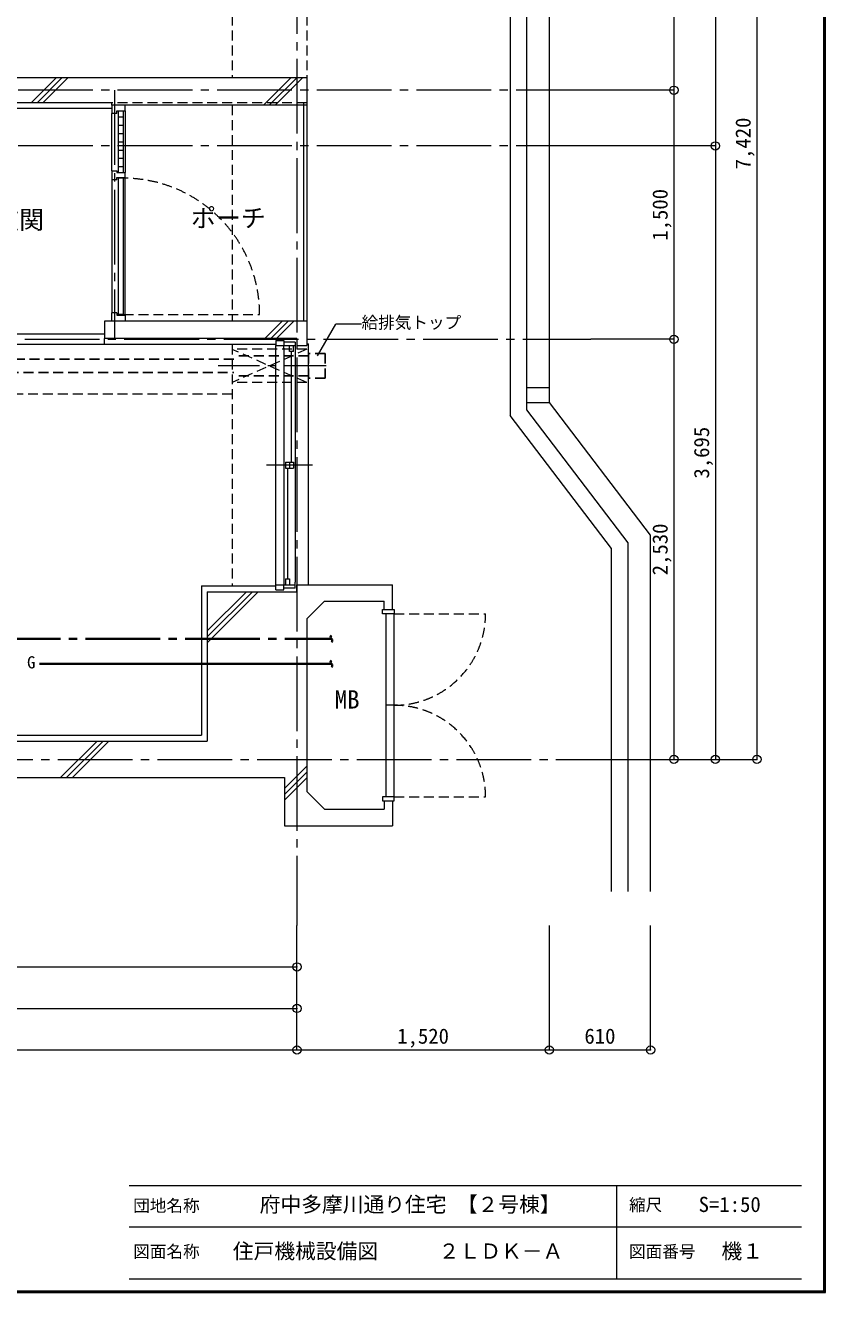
# Model space of a CAD drawing. Units: millimetres at full size, sheet at 1:50. Extents: x -9674 to 9699, y -6794 to 6791.
# Drawn here: x 4879 to 9699, y -6794 to 839 of the extents above; entities that cross this region are included whole.
import ezdxf
from ezdxf.enums import TextEntityAlignment as Align

# ---------------------------------------------------------------- set-up
doc = ezdxf.new("R2010")
doc.units = ezdxf.units.MM
doc.header["$LTSCALE"] = 50
doc.header["$PDMODE"] = 32
doc.header["$PDSIZE"] = 50
for name, pattern in [('CHAIN1', [8, 5, -1, 1, -1]), ('CHAIN2', [12, 9, -1, 1, -1]), ('DASHED1', [1.8, 1.2, -0.6])]:
    doc.linetypes.add(name, pattern=pattern)
for name, color, linetype, lineweight in [('0-0_図面枠', 7, 'Continuous', 9), ('0-1_タイトル', 7, 'Continuous', 9), ('1-0_芯', 134, 'CHAIN2', 9), ('1-1_躯体', 134, 'Continuous', 9), ('1-2_間仕切', 134, 'Continuous', 9), ('1-3_建具', 134, 'Continuous', 9), ('1-6_ﾊﾞﾙｺﾆｰ・階段', 134, 'Continuous', 9), ('1-7_その他', 134, 'DASHED1', 9), ('1-8_ハッチ', 134, 'Continuous', 9), ('1-B_寸法', 134, 'Continuous', 9), ('1-C_梁', 134, 'DASHED1', 9), ('2-3_建具', 4, 'Continuous', 35), ('2-7_その他', 2, 'Continuous', 25), ('2-9_金物', 1, 'CHAIN2', 35), ('2-C', 2, 'DASHED1', 25)]:
    doc.layers.add(name, color=color, linetype=linetype, lineweight=lineweight)
doc.layers.add('1-A_文字', color=134, linetype='Continuous')
doc.styles.add('ＭＳ ゴシック', font='')
doc.styles.get('ＭＳ ゴシック').set_extended_font_data('MS Gothic')

msp = doc.modelspace()

# ---------------------------------------------------------------- linework, layer by layer
at = {"layer": '0-0_図面枠'}
for p, q in [((9688.35, -6783.35), (9688.35, 6780.85)), ((9690.11, -6785.11), (9690.11, 6782.61)), ((9691.87, -6786.88), (9691.87, 6784.38)), ((9693.64, 6786.14), (9693.64, -6788.64)), ((9695.4, -6790.4), (9695.4, 6787.9)), ((9697.16, -6792.16), (9697.16, 6789.66)), ((-9672.16, -6792.16), (9697.16, -6792.16)), ((-9670.4, -6790.4), (9695.4, -6790.4)), ((9693.64, -6788.64), (-9668.64, -6788.64)), ((-9666.87, -6786.88), (9691.87, -6786.88)), ((-9665.11, -6785.11), (9690.11, -6785.11)), ((-9663.35, -6783.35), (9688.35, -6783.35)), ((-9673.92, -6793.93), (9698.92, -6793.93))]:
    msp.add_line(p, q, dxfattribs=at)
msp.add_lwpolyline([(9698.92, -6793.93), (9698.92, 6791.43), (-9673.92, 6791.43)], dxfattribs=at)
at = {"layer": '0-1_タイトル'}
for p, q in [((5503.35, -6148.35), (7653.35, -6148.35)), ((7653.35, -6148.35), (9553.35, -6148.35)), ((8439.55, -6148.35), (8439.55, -6710.85)), ((5503.35, -6398.35), (9553.35, -6398.35)), ((5503.35, -6710.85), (9553.35, -6710.85))]:
    msp.add_line(p, q, dxfattribs=at)
at = {"layer": '1-0_芯'}
for p, q in [((6514.65, 4837.81), (6514.65, -4582.19)), ((8284.65, 447.81), (1684.65, 447.81)), ((5414.65, 447.81), (5414.65, -1052.19)), ((8284.65, 112.81), (-1125.35, 112.81)), ((-1125.35, -1052.19), (8284.65, -1052.19)), ((-8725.35, -3582.19), (8284.65, -3582.19))]:
    msp.add_line(p, q, dxfattribs=at)
at = {"layer": '1-1_躯体'}
for p, q in [((6574.65, 522.81), (1774.65, 522.81)), ((5399.65, 372.81), (1774.65, 372.81)), ((5399.65, 357.81), (5399.65, 372.81)), ((6574.65, -943.19), (6574.65, -1090.19)), ((6514.65, -1048.19), (5354.65, -1048.19)), ((6514.65, -1048.19), (6514.65, -1090.19)), ((6514.65, -1090.19), (6574.65, -1090.19)), ((5974.65, -2572.19), (5974.65, -3472.19)), ((5974.65, -2572.19), (6514.65, -2572.19)), ((6514.65, -2530.19), (6574.65, -2530.19)), ((6514.65, -2530.19), (7089.65, -2530.19)), ((6514.65, -2572.19), (6514.65, -2530.19)), ((7089.65, -2680.19), (7089.65, -2530.19)), ((6574.65, -2736.25), (6680.72, -2630.19)), ((6680.72, -2630.19), (7039.65, -2630.19)), ((7039.65, -2680.19), (7039.65, -2630.19)), ((6574.65, -2736.25), (6574.65, -3776.12)), ((7039.65, -2680.19), (7089.65, -2680.19)), ((2224.65, -3472.19), (5974.65, -3472.19)), ((6574.65, -3776.12), (6680.72, -3882.19)), ((6680.72, -3882.19), (7039.65, -3882.19)), ((7039.65, -3832.19), (7039.65, -3882.19)), ((7039.65, -3832.19), (7089.65, -3832.19)), ((7089.65, -3832.19), (7089.65, -3982.19))]:
    msp.add_line(p, q, dxfattribs=at)
at = {"layer": '1-1_躯体', "linetype": 'DASHED1'}
msp.add_line((6574.65, 372.81), (5399.65, 372.81), dxfattribs=at)
at = {"layer": '1-1_躯体'}
for points in [[(6574.65, 522.81), (6574.65, 357.81), (5399.65, 357.81)], [(6574.65, -943.19), (5354.65, -943.19), (5354.65, -1048.19)], [(-1470.35, -3692.19), (6439.65, -3692.19), (6439.65, -3982.19), (7089.65, -3982.19)]]:
    msp.add_lwpolyline(points, dxfattribs=at)
at = {"layer": '1-2_間仕切'}
for p, q in [((5354.65, -1021.19), (3734.65, -1021.19)), ((5354.65, -1083.19), (3734.65, -1083.19))]:
    msp.add_line(p, q, dxfattribs=at)
at = {"layer": '1-3_建具'}
for p, q in [((5399.65, 357.81), (5399.65, 307.81)), ((5399.65, 343.81), (5399.65, 322.81)), ((5429.65, 307.81), (5399.65, 307.81)), ((5399.65, -37.19), (5399.65, 307.81)), ((5439.65, -47.19), (5439.65, 322.81)), ((5469.65, -47.19), (5469.65, 322.81)), ((5479.65, 322.81), (5479.65, 357.81)), ((5479.65, 322.81), (5479.65, -47.19)), ((5439.65, 287.81), (5469.65, 287.81)), ((5439.65, 237.81), (5469.65, 237.81)), ((5439.65, 187.81), (5469.65, 187.81)), ((5439.65, 137.81), (5469.65, 137.81)), ((5439.65, 87.81), (5469.65, 87.81)), ((5439.65, 37.81), (5469.65, 37.81)), ((5399.65, -37.19), (5399.65, -92.19)), ((5439.65, -12.19), (5469.65, -12.19)), ((5429.65, -92.19), (5399.65, -92.19)), ((5399.65, -92.19), (5399.65, -892.19)), ((5429.65, -92.19), (5429.65, -77.19)), ((5439.65, -902.19), (5439.65, -82.19)), ((5469.65, -82.19), (5439.65, -82.19)), ((5469.65, -902.19), (5469.65, -82.19)), ((5479.65, -907.19), (5479.65, -77.19)), ((5429.65, -892.19), (5399.65, -892.19)), ((5399.65, -943.19), (5399.65, -892.19)), ((5399.65, -928.19), (5399.65, -907.19)), ((5469.65, -902.19), (5439.65, -902.19)), ((5479.65, -907.19), (5479.65, -943.19)), ((6387.65, -1060.19), (6388.69, -1060.19)), ((6387.65, -1060.19), (6387.65, -1090.19)), ((6387.65, -1060.19), (6434.65, -1060.19)), ((6434.65, -1060.19), (6434.65, -1090.19)), ((6387.65, -1090.19), (6434.65, -1090.19)), ((6387.65, -2530.19), (6387.65, -1090.19)), ((6504.65, -1070.19), (6434.65, -1070.19)), ((6434.65, -1090.19), (6504.65, -1090.19)), ((6434.65, -1105.19), (6434.65, -1090.19)), ((6434.65, -1105.19), (6434.65, -2515.19)), ((6469.65, -1125.19), (6469.65, -1090.19)), ((6493.65, -1125.19), (6469.65, -1125.19)), ((6481.65, -1792.69), (6481.65, -1125.19)), ((6493.65, -1125.19), (6493.65, -1090.19)), ((6504.65, -1070.19), (6504.65, -1105.19)), ((6504.65, -1105.19), (6504.65, -2515.19)), ((6574.65, -1080.19), (6584.65, -1080.19)), ((6584.65, -2530.19), (6584.65, -1080.19)), ((6608.13, -1810.19), (6331.17, -1810.19)), ((6445.65, -1792.69), (6493.65, -1792.69)), ((6457.65, -1827.69), (6457.65, -2495.19)), ((6469.65, -1792.69), (6469.65, -1827.69)), ((6493.65, -1792.69), (6493.65, -1827.69)), ((6434.65, -2515.19), (6434.65, -2530.19)), ((6445.65, -2495.19), (6469.65, -2495.19)), ((6445.65, -2495.19), (6445.65, -2530.19)), ((6469.65, -2495.19), (6469.65, -2530.19)), ((6504.65, -2550.19), (6504.65, -2515.19)), ((6387.65, -2560.19), (6388.69, -2560.19)), ((6387.65, -2560.19), (6434.65, -2560.19)), ((6434.65, -2530.19), (6504.65, -2530.19)), ((6434.65, -2560.19), (6434.65, -2530.19)), ((6504.65, -2550.19), (6434.65, -2550.19)), ((7029.65, -2705.19), (7029.65, -2680.19)), ((7099.65, -2705.19), (7029.65, -2705.19)), ((7049.65, -2705.19), (7049.65, -3807.19)), ((7099.65, -3807.19), (7099.65, -2705.19)), ((7029.65, -3807.19), (7029.65, -3832.19)), ((7099.65, -3807.19), (7029.65, -3807.19))]:
    msp.add_line(p, q, dxfattribs=at)
at = {"layer": '1-3_建具', "linetype": 'DASHED1'}
for p, q in [((5469.65, -902.19), (6289.65, -902.19)), ((7099.65, -2705.19), (7650.65, -2705.19)), ((7099.65, -3256.19), (7049.65, -3256.19)), ((7099.65, -3807.19), (7650.65, -3807.19))]:
    msp.add_line(p, q, dxfattribs=at)
at = {"layer": '1-3_建具'}
for points in [[(5429.65, 307.81), (5429.65, 322.81), (5479.65, 322.81)], [(5399.65, -37.19), (5429.65, -37.19), (5429.65, -47.19), (5479.65, -47.19)], [(5429.65, -77.19), (5479.65, -77.19), (5479.65, -47.19)], [(5429.65, -892.19), (5429.65, -907.19), (5479.65, -907.19)], [(6445.65, -1792.69), (6445.65, -1827.69), (6493.65, -1827.69)], [(6387.65, -2560.19), (6387.65, -2530.19), (6434.65, -2530.19)], [(7029.65, -2680.19), (7099.65, -2680.19), (7099.65, -2705.19)], [(7029.65, -3832.19), (7099.65, -3832.19), (7099.65, -3807.19)]]:
    msp.add_lwpolyline(points, dxfattribs=at)
at = {"layer": '1-3_建具', "linetype": 'DASHED1'}
for centre, radius, start, end in [((5469.65, -902.19), 820, 0, 90), ((7099.65, -2705.19), 551, 270, 0), ((7099.65, -3807.19), 551, 0, 90)]:
    msp.add_arc(centre, radius, start, end, dxfattribs=at)
at = {"layer": '1-6_ﾊﾞﾙｺﾆｰ・階段'}
for p, q in [((7799.65, 4737.81), (7799.65, -1511.56)), ((7899.65, -1477.79), (7899.65, 3537.81)), ((6554.65, 372.81), (6554.65, -943.19)), ((6574.65, 372.81), (6574.65, -943.19)), ((7899.65, -1342.19), (8034.65, -1342.19)), ((8644.65, -2232.19), (8034.65, -1432.19)), ((8409.65, -2311.56), (7799.65, -1511.56)), ((8509.65, -2277.79), (7899.65, -1477.79)), ((8509.65, -4378.07), (8509.65, -2277.79)), ((8644.65, -4378.07), (8644.65, -2232.19)), ((8409.65, -4378.07), (8409.65, -2311.56))]:
    msp.add_line(p, q, dxfattribs=at)
msp.add_lwpolyline([(7899.65, -1432.19), (8034.65, -1432.19), (8034.65, 3537.81)], dxfattribs=at)
at = {"layer": '1-7_その他'}
for p, q in [((6574.65, -1112.19), (6124.65, -1112.19)), ((6574.65, -1112.19), (6124.65, -1312.57)), ((6574.65, -1312.19), (6124.65, -1113.36)), ((6574.65, -1312.19), (6124.65, -1312.19))]:
    msp.add_line(p, q, dxfattribs=at)
at = {"layer": '1-7_その他', "linetype": 'CHAIN1'}
msp.add_line((6689.65, -1212.19), (6024.65, -1212.19), dxfattribs=at)
at = {"layer": '1-8_ハッチ'}
for p, q in [((4913.52, 372.81), (5063.52, 522.81)), ((4948.87, 372.81), (5098.87, 522.81)), ((4984.23, 372.81), (5134.23, 522.81)), ((6312.73, 357.81), (6477.73, 522.81)), ((6348.09, 357.81), (6513.09, 522.81)), ((6383.44, 357.81), (6548.44, 522.81)), ((5399.65, 337.81), (1817.15, 337.81)), ((6320.95, -1048.19), (6425.95, -943.19)), ((6356.3, -1048.19), (6461.3, -943.19)), ((6391.66, -1048.19), (6496.66, -943.19)), ((5354.65, -1083.19), (5354.65, -1048.19)), ((6387.65, -1083.19), (5354.65, -1083.19)), ((5939.65, -2537.19), (5939.65, -3437.19)), ((5939.65, -2537.19), (6387.65, -2537.19)), ((5974.65, -2879.41), (6281.87, -2572.19)), ((5974.65, -2844.05), (6246.51, -2572.19)), ((5974.65, -2808.7), (6211.16, -2572.19)), ((5091.16, -3692.19), (5311.16, -3472.19)), ((5126.51, -3692.19), (5346.51, -3472.19)), ((5161.87, -3692.19), (5381.87, -3472.19)), ((6439.65, -3757.91), (6574.65, -3622.91)), ((6439.65, -3793.26), (6574.65, -3658.26)), ((6439.65, -3828.62), (6574.65, -3693.62))]:
    msp.add_line(p, q, dxfattribs=at)
msp.add_lwpolyline([(2259.65, -2537.19), (2259.65, -3437.19), (5939.65, -3437.19)], dxfattribs=at)
at = {"layer": '1-B_寸法'}
for p, q in [((8784.65, 3837.81), (8784.65, 447.81)), ((9034.65, 3837.81), (9034.65, 112.81)), ((9284.65, 3837.81), (9284.65, -3582.19)), ((8784.65, 447.81), (8284.65, 447.81)), ((8784.65, 447.81), (8784.65, -1052.19)), ((9034.65, 112.81), (8284.65, 112.81)), ((9034.65, 112.81), (9034.65, -3582.19)), ((8784.65, -1052.19), (8284.65, -1052.19)), ((8784.65, -1052.19), (8784.65, -3582.19)), ((8284.65, -3582.19), (9284.65, -3582.19)), ((6514.65, -5332.19), (6514.65, -4582.19)), ((8034.65, -5332.19), (8034.65, -4582.19)), ((8644.65, -5332.19), (8644.65, -4582.19)), ((2854.65, -4832.19), (6514.65, -4832.19)), ((1684.65, -5082.19), (6514.65, -5082.19)), ((-6985.35, -5332.19), (6514.65, -5332.19)), ((6514.65, -5332.19), (8034.65, -5332.19)), ((8034.65, -5332.19), (8644.65, -5332.19))]:
    msp.add_line(p, q, dxfattribs=at)
for p in [(8784.65, 447.81), (9034.65, 112.81), (8784.65, -1052.19), (8784.65, -3582.19), (9034.65, -3582.19), (9284.65, -3582.19), (6514.65, -4832.19), (6514.65, -5082.19), (6514.65, -5332.19), (8034.65, -5332.19), (8644.65, -5332.19)]:
    msp.add_point(p, dxfattribs=at)
at = {"layer": '1-C_梁'}
for p, q in [((6124.65, 2877.81), (6124.65, 522.81)), ((6574.65, 2877.81), (6574.65, 522.81)), ((6124.65, 357.81), (6124.65, -943.19)), ((6124.65, -1083.19), (6124.65, -2537.19)), ((6124.65, -1383.19), (2884.65, -1383.19))]:
    msp.add_line(p, q, dxfattribs=at)
at = {"layer": '2-3_建具'}
msp.add_line((4964.1, -3006.2), (6721.93, -3006.2), dxfattribs=at)
for centre, start, end in [((6728, -2996.2), 121.23674, 238.76326), ((6715.87, -3016.2), 301.23674, 58.76326)]:
    msp.add_arc(centre, 11.7, start, end, dxfattribs=at)
at = {"layer": '2-7_その他', "color": 7, "lineweight": 9}
for p in [(6637.83, -1152.67), (6903.16, -960.89)]:
    msp.add_line(p, (6748.55, -960.89), dxfattribs=at)
at = {"layer": '2-9_金物'}
msp.add_line((3441.18, -2856.2), (6721.93, -2856.2), dxfattribs=at)
at = {"layer": '2-9_金物', "linetype": 'Continuous'}
for centre, start, end in [((6728, -2846.2), 121.23674, 238.76326), ((6715.87, -2866.2), 301.23674, 58.76326)]:
    msp.add_arc(centre, 11.7, start, end, dxfattribs=at)
at = {"layer": '2-C'}
for p, q in [((6584.65, -1137.19), (6584.65, -1287.19)), ((6684.65, -1137.19), (6584.65, -1137.19)), ((6684.65, -1137.19), (6684.65, -1287.19)), ((6134.65, -1172.19), (2617.2, -1172.19)), ((6584.65, -1152.19), (6134.65, -1152.19)), ((2617.2, -1252.19), (6134.65, -1252.19)), ((6584.65, -1272.19), (6134.65, -1272.19)), ((6684.65, -1287.19), (6584.65, -1287.19))]:
    msp.add_line(p, q, dxfattribs=at)

# ---------------------------------------------------------------- texts
at = {"layer": '0-1_タイトル', "style": 'ＭＳ ゴシック'}
for s, height, p in [('団地名称', 73.31, (5528.35, -6328.57)), ('府中多摩川通り住宅 【２号棟】', 91.64, (6290.2, -6335.85)), ('縮尺', 73.31, (8514.55, -6323.35)), ('S=1:50', 91.64, (8933.95, -6335.85)), ('住戸機械設備図', 91.64, (6128.35, -6617.1)), ('機１', 91.64, (9071.45, -6617.1)), ('図面名称', 73.31, (5528.35, -6604.6)), ('２ＬＤＫ－Ａ', 91.64, (7368.36, -6617.1)), ('図面番号', 73.31, (8514.55, -6604.6))]:
    msp.add_text(s, height=height, dxfattribs=at).set_placement(p, align=Align.BOTTOM_LEFT)
at = {"layer": '1-A_文字', "style": 'ＭＳ ゴシック'}
for s, p in [('玄関', (4691.4, -420.06)), ('ポーチ', (5876.96, -409.55)), ('MB', (6741.99, -3308.94))]:
    msp.add_text(s, height=110, dxfattribs=at).set_placement(p, align=Align.BOTTOM_LEFT)
at = {"layer": '1-B_寸法', "style": 'ＭＳ ゴシック'}
for s, p in [('7,420', (9274.65, -28.44)), ('1,500', (8774.65, -458.44)), ('3,695', (9024.65, -1890.94)), ('2,530', (8774.65, -2473.44))]:
    msp.add_text(s, height=91.64, rotation=90, dxfattribs=at).set_placement(p, align=Align.BOTTOM_LEFT)
for s, p in [('1,520', (7118.4, -5322.19)), ('610', (8245.9, -5322.19))]:
    msp.add_text(s, height=91.64, dxfattribs=at).set_placement(p, align=Align.BOTTOM_LEFT)
at = {"layer": '2-3_建具', "color": 7, "style": 'ＭＳ ゴシック'}
msp.add_text('G', height=73.31, dxfattribs=at).set_placement((4889.1, -3056.2), align=Align.BOTTOM_LEFT)
at = {"layer": '2-7_その他', "color": 7, "style": 'ＭＳ ゴシック'}
msp.add_text('給排気トップ', height=73.31, dxfattribs=at).set_placement((6903.78, -1009.83), align=Align.BOTTOM_LEFT)

doc.saveas('drawing.dxf')
